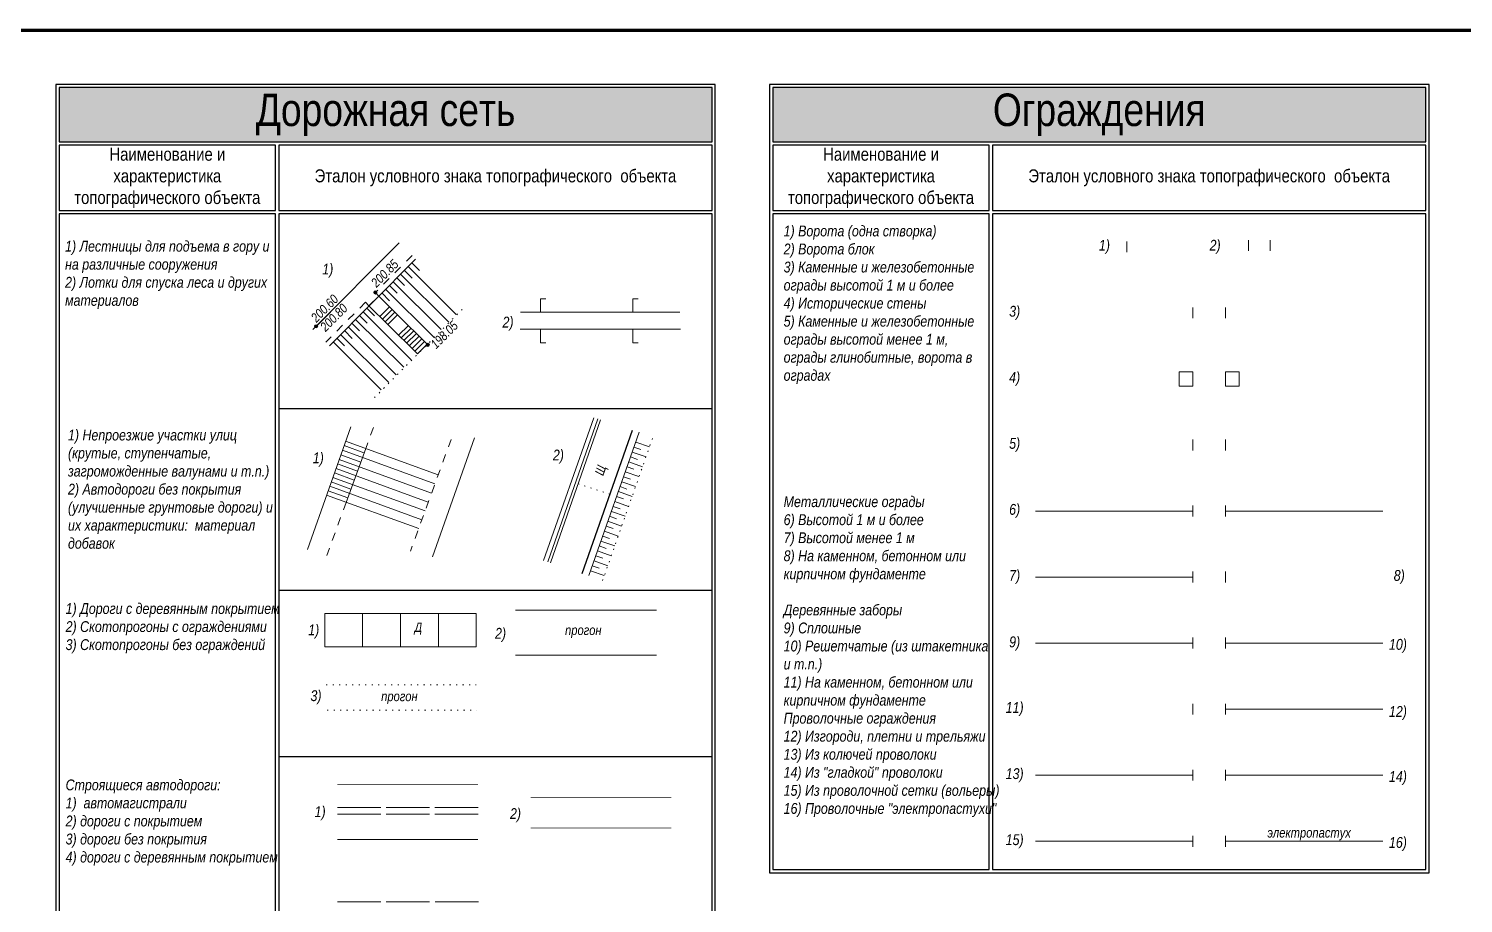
# Model space of a CAD drawing. Header units: metres. Extents: x -393 to 694, y -10 to 691.
# Drawn here: x 128.2 to 260.7, y 610.5 to 691.3 of the extents above; entities that cross this region are included whole.
import ezdxf
from ezdxf.enums import TextEntityAlignment as Align

# ---------------------------------------------------------------- set-up
doc = ezdxf.new("R2010")
doc.units = ezdxf.units.M
for name, pattern in [('СП-0.2х1.0', [1.2, 0.2, -1]), ('СП-1.5х1.5', [3, 1.5, -1.5]), ('СП-8х1', [9, 8, -1])]:
    doc.linetypes.add(name, pattern=pattern)
doc.layers.add('15 Дорожная сеть', color=7, linetype='Continuous', lineweight=20)
doc.layers.add('19 Ограждения', color=7, linetype='Continuous', lineweight=20)
doc.layers.add('16 Гидрография', color=7, linetype='Continuous', lineweight=20, true_color=0x52a500)
doc.layers.add('17 Рельеф', color=7, linetype='Continuous', lineweight=15, true_color=0xa55200)
doc.styles.add('СП_Д', font='ARIALNI.TTF')
doc.styles.add('СП_Р', font='ARIALN.TTF')
doc.linetypes.add('СП_11.3', pattern='A,0.5,[132,ltypeshp.shx,S=0.5,R=0,X=0,Y=0],-0.4,[133,ltypeshp.shx,S=0.1,R=0,X=0,Y=0],-0.1,[130,ltypeshp.shx,S=0.2,R=0,X=0,Y=0.7],-0.5,3', length=4.5)
doc.linetypes.add('СП_11.3.1', pattern='A,1.1,[133,ltypeshp.shx,S=0.4,R=0,X=0,Y=0],-0.1,[133,ltypeshp.shx,S=0.3,R=0,X=0,Y=0],-0.1,[133,ltypeshp.shx,S=0.2,R=0,X=0,Y=0],-0.1,[133,ltypeshp.shx,S=0.1,R=0,X=0,Y=0],-0.1,[130,ltypeshp.shx,S=0.2,R=0,X=0,Y=0.6],-0.4,3.1', length=5)
doc.linetypes.add('СП_11.3.2', pattern='A,1.1,[133,ltypeshp.shx,S=0.4,R=0,X=0,Y=0],-0.1,[133,ltypeshp.shx,S=0.3,R=0,X=0,Y=0],-0.1,[133,ltypeshp.shx,S=0.2,R=0,X=0,Y=0],-0.1,[133,ltypeshp.shx,S=0.1,R=0,X=0,Y=0],-0.5,3.1', length=5)
doc.linetypes.add('СП_11.4.1', pattern='A,5,[130,ltypeshp.shx,S=0.4,R=0,X=0,Y=0.4],0', length=5)
doc.linetypes.add('СП_11.4.2', pattern='A,2.5,[130,ltypeshp.shx,S=0.4,R=0,X=0,Y=0.4],2.5,-1', length=6)
doc.linetypes.add('СП_11.5.1', pattern='A,0.5,-0.5,0.5,[130,ltypeshp.shx,S=0.5,R=0,X=0,Y=0],0.5,-0.5,2.5', length=5)
doc.linetypes.add('СП_11.5.2', pattern='A,2,[133,ltypeshp.shx,S=0.55,R=0,X=0,Y=0],-0.45,[133,ltypeshp.shx,S=0.1,R=0,X=0,Y=0],-0.65,4', length=7.1)
doc.linetypes.add('СП_11.5.3', pattern='A,2.5,[130,ltypeshp.shx,S=0.4242,R=45,X=-0.1,Y=0.3],0,[130,ltypeshp.shx,S=0.4242,R=315,X=0.5,Y=0.3],5,[130,ltypeshp.shx,S=0.4242,R=135,X=-0.1,Y=-0.3],0,[130,ltypeshp.shx,S=0.4242,R=225,X=0.5,Y=-0.3],2.5', length=10)
doc.linetypes.add('СП_11.6', pattern='A,1.5,[130,ltypeshp.shx,S=0.4,R=315,X=0,Y=0.283],3.5', length=5)

# ---------------------------------------------------------------- blocks, each defined once
blk = doc.blocks.new('СП_6.19')
at = {"color": 0, "linetype": 'Continuous', "lineweight": -2}
blk.add_lwpolyline([(0, 0), (0, 2.5), (1, 2.5)], dxfattribs=at)
blk = doc.blocks.new('*U806')
at = {"color": 0, "linetype": 'Continuous', "lineweight": 15, "insert": (0, 0.85), "char_height": 1.7, "attachment_point": 5, "line_spacing_factor": 0.7, "style": 'СП_Д', "bg_fill": 3, "box_fill_scale": 1.05, "bg_fill_color": 256, "bg_fill_transparency": 0}
blk.add_mtext('Щ', dxfattribs=at)
blk = doc.blocks.new('СП_Точка')
at = {"linetype": 'Continuous', "lineweight": -2}
h = blk.add_hatch(color=0, dxfattribs=at)
h.dxf.hatch_style = 1
h.paths.add_polyline_path([(-0.15, 0, 1), (0.15, 0, 1)])
at = {"color": 0, "linetype": 'Continuous', "lineweight": 0}
blk.add_circle((0, 0), 0.15, dxfattribs=at)
blk = doc.blocks.new('*U665')
at = {"color": 0, "linetype": 'Continuous', "lineweight": -2, "xscale": 2, "yscale": 2, "zscale": 2}
blk.add_blockref('СП_Точка', (0, 0), dxfattribs=at)
at = {"color": 0, "linetype": 'Continuous', "lineweight": 15, "style": 'СП_Д'}
blk.add_attdef('Z', text='', height=1.7, rotation=45.1277, dxfattribs=at).set_placement((-0.91, 2.11), align=Align.TOP_LEFT)
blk = doc.blocks.new('*U666')
at = {"color": 0, "linetype": 'Continuous', "lineweight": -2, "xscale": 2, "yscale": 2, "zscale": 2}
blk.add_blockref('СП_Точка', (0, 0), dxfattribs=at)
at = {"color": 0, "linetype": 'Continuous', "lineweight": 15, "style": 'СП_Д'}
blk.add_attdef('Z', text='', height=1.7, rotation=45.1277, dxfattribs=at).set_placement((0.52, 0.56), align=Align.TOP_LEFT)
blk = doc.blocks.new('*U280')
at = {"color": 0, "lineweight": -2}
for p, q in [((2.8, 2.56), (2.8, 0)), ((3.5, 2.56), (3.5, 0)), ((4.2, 2.56), (4.2, 0)), ((4.9, 2.56), (4.9, 0)), ((5.6, 2.56), (5.6, 0)), ((6.3, 2.56), (6.3, 0)), ((7, 2.56), (7, 0))]:
    blk.add_line(p, q, dxfattribs=at)
blk.add_lwpolyline([(7.7, 2.56), (7.7, 0), (0, 0), (0, 2.56), (7.7, 2.56)], dxfattribs=at)
blk = doc.blocks.new('*U281')
at = {"color": 0, "lineweight": -2}
for p, q in [((2.8, 2.56), (2.8, 0)), ((3.5, 2.56), (3.5, 0)), ((4.2, 2.56), (4.2, 0))]:
    blk.add_line(p, q, dxfattribs=at)
blk.add_lwpolyline([(4.9, 2.56), (4.9, 0), (0, 0), (0, 2.56), (4.9, 2.56)], dxfattribs=at)
blk = doc.blocks.new('*U508')
at = {"color": 0, "linetype": 'Continuous', "lineweight": -2}
blk.add_lwpolyline([(0, -1), (0, 1)], dxfattribs=at)
blk = doc.blocks.new('СП_11.1')
at = {"color": 0, "linetype": 'Continuous', "lineweight": -2}
blk.add_lwpolyline([(0, -1), (0, 1)], dxfattribs=at)
blk = doc.blocks.new('*U823')
at = {"color": 0, "lineweight": 15}
for p in [(0, 0), (4, 0)]:
    blk.add_blockref('СП_11.1', p, dxfattribs=at)
blk = doc.blocks.new('*U824')
at = {"color": 0, "lineweight": 15}
for p in [(0, 0), (6, 0)]:
    blk.add_blockref('СП_11.1', p, dxfattribs=at)
blk = doc.blocks.new('*U604')
at = {"color": 0, "linetype": 'Continuous', "lineweight": 15}
blk.add_line((0.35, 0.35), (4.94, 4.96), dxfattribs=at)
at = {"color": 0, "linetype": 'Continuous', "lineweight": -2, "xscale": 2, "yscale": 2, "zscale": 2}
blk.add_blockref('СП_Точка', (0, 0), dxfattribs=at)
at = {"color": 0, "linetype": 'Continuous', "lineweight": 15, "style": 'СП_Д'}
for tag, p in [('Z', (0.18, 0.67)), ('H', (1.88, -1.02))]:
    blk.add_attdef(tag, text='', height=1.7, rotation=45.1461, dxfattribs=at).set_placement(p, align=Align.BOTTOM_LEFT)
blk = doc.blocks.new('*U776')
at = {"color": 0, "insert": (0, 0), "char_height": 1.7, "attachment_point": 8, "style": 'СП_Д', "bg_fill": 3, "box_fill_scale": 1, "bg_fill_color": 256, "bg_fill_transparency": 0}
blk.add_mtext('Д', dxfattribs=at)

msp = doc.modelspace()

# ---------------------------------------------------------------- hatches: boundary and pattern name
at = {"ltscale": 0.5, "true_color": 0xc2ffe4}
h = msp.add_hatch(color=254, dxfattribs=at)
h.dxf.hatch_style = 1
h.paths.add_polyline_path([(131, 680.89), (191.3, 680.89), (191.3, 685.89), (131, 685.89)])
at = {"ltscale": 0.5, "true_color": 0xf4c3fe}
h = msp.add_hatch(color=254, dxfattribs=at)
h.dxf.hatch_style = 1
h.paths.add_polyline_path([(196.9, 680.89), (257.2, 680.89), (257.2, 685.89), (196.9, 685.89)])

# ---------------------------------------------------------------- linework, layer by layer
at = {"color": 0, "linetype": 'Continuous', "ltscale": 0.5}
msp.add_lwpolyline([(196.6, 613.37), (257.5, 613.37), (257.5, 686.19), (196.6, 686.19)], close=True, dxfattribs=at)
at = {"ltscale": 0.5}
for points in [[(131, 680.89), (191.3, 680.89), (191.3, 685.89), (131, 685.89)], [(196.9, 680.89), (257.2, 680.89), (257.2, 685.89), (196.9, 685.89)], [(131, 674.53), (151, 674.53), (151, 680.59), (131, 680.59)], [(151.3, 674.53), (191.3, 674.53), (191.3, 680.59), (151.3, 680.59)], [(196.9, 674.53), (216.9, 674.53), (216.9, 680.59), (196.9, 680.59)], [(217.2, 674.53), (257.2, 674.53), (257.2, 680.59), (217.2, 680.59)], [(131, 537.26), (151, 537.26), (151, 674.23), (131, 674.23)], [(196.9, 613.67), (216.9, 613.67), (216.9, 674.23), (196.9, 674.23)], [(217.2, 613.67), (257.2, 613.67), (257.2, 674.23), (217.2, 674.23)]]:
    msp.add_lwpolyline(points, close=True, dxfattribs=at)
at = {"color": 253, "ltscale": 0.5}
for points in [[(151.3, 656.24), (191.3, 656.24)], [(151.3, 639.48), (191.3, 639.48)], [(151.3, 624.09), (191.3, 624.09)]]:
    msp.add_lwpolyline(points, dxfattribs=at)
at = {"color": 253, "lineweight": 20, "ltscale": 0.5}
msp.add_lwpolyline([(257.2, 613.37), (217.2, 613.37)], dxfattribs=at)
at = {"layer": '15 Дорожная сеть', "linetype": 'Continuous', "lineweight": 15, "ltscale": 0.5}
for points in [[(162.41, 671.56), (154.45, 663.55)], [(157.93, 654.55), (153.94, 643.21)], [(176.37, 641.99), (181, 655.19)], [(157.46, 653.23), (166.01, 650.12)], [(169.36, 653.55), (165.5, 642.54)], [(157.02, 651.97), (158.87, 651.3)], [(157.17, 652.39), (165.71, 649.29)], [(157.32, 652.82), (159.16, 652.14)], [(159.32, 652.56), (157.52, 647.58)], [(156.58, 650.71), (165.1, 647.61)], [(156.72, 651.13), (158.56, 650.46)], [(156.87, 651.55), (165.4, 648.44)], [(156.14, 649.48), (157.96, 648.81)], [(156.29, 649.89), (164.8, 646.79)], [(156.43, 650.3), (158.26, 649.63)], [(155.71, 648.24), (164.21, 645.15)], [(155.85, 648.65), (157.66, 647.99)], [(156, 649.06), (164.5, 645.97)]]:
    msp.add_lwpolyline(points, dxfattribs=at)
at = {"layer": '15 Дорожная сеть', "linetype": 'СП-1.5х1.5', "lineweight": 15, "ltscale": 0.5}
for points in [[(163.6, 670.38), (160.21, 666.97), (160.54, 666.64), (159.62, 665.73), (159.3, 666.06), (155.63, 662.38)], [(160.03, 654.49), (159.32, 652.56)], [(167.21, 653.4), (163.45, 643.07)], [(157.52, 647.58), (155.73, 642.68)]]:
    msp.add_lwpolyline(points, dxfattribs=at)
at = {"layer": '15 Дорожная сеть', "linetype": 'Continuous', "lineweight": 20, "ltscale": 0.5}
for points in [[(173.6, 665.14), (188.31, 665.14)], [(173.57, 663.57), (188.39, 663.57)], [(175.46, 663.57), (175.46, 662.32), (175.96, 662.32)], [(183.98, 663.57), (183.98, 662.32), (184.48, 662.32)]]:
    msp.add_lwpolyline(points, dxfattribs=at)
at = {"layer": '15 Дорожная сеть', "linetype": 'Continuous', "lineweight": 30, "ltscale": 0.5}
msp.add_lwpolyline([(179.31, 641.02), (183.95, 654.26)], dxfattribs=at)
at = {"layer": '15 Дорожная сеть', "linetype": 'СП-0.2х1.0', "lineweight": 15, "ltscale": 0.5, "flags": 128}
msp.add_lwpolyline([(178.93, 649.29), (181.87, 648.33)], dxfattribs=at)
at = {"layer": '15 Дорожная сеть', "linetype": 'Continuous', "ltscale": 0.5, "flags": 128}
for points in [[(155.53, 637.32), (169.53, 637.32)], [(155.53, 637.32), (155.53, 634.24)], [(159.03, 637.32), (159.03, 634.24)], [(162.53, 637.32), (162.53, 634.24)], [(166.03, 637.32), (166.03, 634.24)], [(169.53, 637.32), (169.53, 634.24)], [(169.53, 634.24), (155.53, 634.24)]]:
    msp.add_lwpolyline(points, dxfattribs=at)
at = {"layer": '15 Дорожная сеть', "linetype": 'СП-0.2х1.0', "ltscale": 0.5, "flags": 128}
for points in [[(155.67, 630.73), (169.52, 630.73)], [(155.76, 628.39), (169.56, 628.39)]]:
    msp.add_lwpolyline(points, dxfattribs=at)
at = {"layer": '15 Дорожная сеть', "linetype": 'СП-8х1', "lineweight": 30, "ltscale": 0.5, "const_width": 0.075}
for points in [[(156.7, 621.53), (169.7, 621.53)], [(174.54, 620.3), (187.54, 620.3)], [(174.54, 617.5), (187.54, 617.5)], [(156.7, 616.43), (169.7, 616.43)]]:
    msp.add_lwpolyline(points, dxfattribs=at)
at = {"layer": '15 Дорожная сеть', "linetype": 'СП-8х1', "lineweight": 15, "ltscale": 0.5}
for points in [[(156.7, 619.38), (169.7, 619.38)], [(156.7, 618.76), (169.7, 618.76)], [(156.72, 610.68), (169.72, 610.68)]]:
    msp.add_lwpolyline(points, dxfattribs=at)
at = {"layer": '16 Гидрография', "lineweight": 15, "ltscale": 0.5}
for points in [[(180.38, 655.4), (175.75, 642.22)], [(176.12, 642.09), (180.75, 655.28)]]:
    msp.add_lwpolyline(points, dxfattribs=at)
at = {"layer": '17 Рельеф', "color": 0, "linetype": 'Continuous', "lineweight": 15, "ltscale": 0.5}
for points in [[(163.93, 670.05), (155.96, 662.05)], [(185.52, 652.7), (184.25, 653.14)], [(184.4, 651.55), (183.77, 651.77)], [(185.2, 651.78), (183.93, 652.23)], [(184.72, 652.46), (184.09, 652.69)], [(184.08, 650.64), (183.45, 650.86)], [(184.88, 650.87), (183.61, 651.31)], [(184.23, 649.04), (182.97, 649.49)], [(183.76, 649.72), (183.13, 649.94)], [(184.55, 649.96), (183.29, 650.4)], [(183.12, 647.89), (182.49, 648.12)], [(183.91, 648.13), (182.65, 648.57)], [(183.44, 648.81), (182.81, 649.03)], [(183.27, 646.3), (182, 646.75)], [(182.8, 646.98), (182.16, 647.2)], [(183.59, 647.21), (182.32, 647.66)], [(182.16, 645.15), (181.52, 645.37)], [(182.95, 645.39), (181.68, 645.83)], [(182.48, 646.07), (181.84, 646.29)], [(182.31, 643.56), (181.04, 644)], [(181.84, 644.24), (181.2, 644.46)], [(182.63, 644.47), (181.36, 644.92)], [(181.2, 642.41), (180.56, 642.63)], [(181.99, 642.65), (180.72, 643.09)], [(181.52, 643.32), (180.88, 643.55)], [(181.35, 640.82), (180.08, 641.26)], [(180.88, 641.5), (180.24, 641.72)], [(181.67, 641.73), (180.4, 642.18)]]:
    msp.add_lwpolyline(points, dxfattribs=at)
at = {"layer": '17 Рельеф', "color": 0, "lineweight": 15}
for points in [[(163.6, 668.3), (162.89, 669.01)], [(167.68, 664.93), (163.23, 669.36)], [(164.29, 669), (163.58, 669.7)], [(166.3, 663.54), (161.85, 667.96)], [(162.9, 667.61), (162.2, 668.31)], [(166.99, 664.23), (162.54, 668.66)], [(161.52, 666.21), (160.81, 666.92)], [(165.61, 662.84), (161.16, 667.27)], [(162.21, 666.91), (161.5, 667.62)], [(163.53, 660.75), (159.08, 665.18)], [(160.13, 664.82), (159.43, 665.53)], [(162.14, 659.36), (157.69, 663.79)], [(158.75, 663.43), (158.04, 664.14)], [(162.84, 660.06), (158.39, 664.48)], [(159.44, 664.13), (158.73, 664.83)], [(160.76, 657.97), (156.31, 662.4)], [(157.36, 662.04), (156.66, 662.74)], [(161.45, 658.66), (157, 663.09)], [(158.06, 662.73), (157.35, 663.44)]]:
    msp.add_lwpolyline(points, dxfattribs=at)
at = {"layer": '17 Рельеф', "color": 0, "linetype": 'СП-0.2х1.0', "lineweight": 15, "ltscale": 0.5, "flags": 128}
for points in [[(168.23, 665.41), (159.99, 657.12)], [(181.19, 640.36), (185.84, 653.61)]]:
    msp.add_lwpolyline(points, dxfattribs=at)
at = {"layer": '17 Рельеф', "color": 0, "lineweight": 15, "ltscale": 0.5}
msp.add_lwpolyline([(184.57, 654.06), (179.92, 640.81)], dxfattribs=at)
at = {"layer": '19 Ограждения', "color": 0, "ltscale": 0.5}
for points in [[(234.42, 658.32), (235.7, 658.32), (235.7, 659.65), (234.42, 659.65)], [(238.7, 658.32), (239.98, 658.32), (239.98, 659.65), (238.7, 659.65)]]:
    msp.add_lwpolyline(points, close=True, dxfattribs=at)
at = {"layer": '19 Ограждения', "color": 0, "linetype": 'СП_11.3', "ltscale": 0.5, "flags": 128}
msp.add_lwpolyline([(235.7, 646.78), (221.15, 646.78)], dxfattribs=at)
at = {"layer": '19 Ограждения', "color": 0, "linetype": 'СП_11.3.1', "ltscale": 0.5, "flags": 128}
msp.add_lwpolyline([(253.25, 646.78), (238.7, 646.78)], dxfattribs=at)
at = {"layer": '19 Ограждения', "color": 0, "linetype": 'СП_11.3.2', "ltscale": 0.5, "flags": 128}
msp.add_lwpolyline([(221.15, 640.68), (235.7, 640.68)], dxfattribs=at)
at = {"layer": '19 Ограждения', "linetype": 'СП_11.6', "ltscale": 0.5, "flags": 128}
for points in [[(173.16, 637.62), (186.16, 637.62)], [(186.16, 633.45), (173.16, 633.45)]]:
    msp.add_lwpolyline(points, dxfattribs=at)
at = {"layer": '19 Ограждения', "color": 0, "linetype": 'СП_11.4.1', "ltscale": 0.5, "flags": 128}
msp.add_lwpolyline([(235.7, 634.58), (221.15, 634.58)], dxfattribs=at)
at = {"layer": '19 Ограждения', "color": 0, "linetype": 'СП_11.4.2', "ltscale": 0.5, "flags": 128}
msp.add_lwpolyline([(253.25, 634.58), (238.7, 634.58)], dxfattribs=at)
at = {"layer": '19 Ограждения', "color": 0, "linetype": 'СП_11.6', "ltscale": 0.5, "flags": 128}
msp.add_lwpolyline([(253.25, 628.48), (238.7, 628.48)], dxfattribs=at)
at = {"layer": '19 Ограждения', "color": 0, "linetype": 'СП_11.5.1', "ltscale": 0.5, "flags": 128}
msp.add_lwpolyline([(221.15, 622.37), (235.7, 622.37)], dxfattribs=at)
at = {"layer": '19 Ограждения', "color": 0, "linetype": 'СП_11.5.2', "ltscale": 0.5, "flags": 128}
for points in [[(238.7, 622.37), (253.25, 622.37)], [(238.7, 616.27), (253.25, 616.27)]]:
    msp.add_lwpolyline(points, dxfattribs=at)
at = {"layer": '19 Ограждения', "color": 0, "linetype": 'СП_11.5.3', "ltscale": 0.5, "flags": 128}
msp.add_lwpolyline([(221.15, 616.27), (235.7, 616.27)], dxfattribs=at)

# ---------------------------------------------------------------- block references
at = {"layer": '15 Дорожная сеть', "color": 0, "linetype": 'Continuous', "lineweight": 20, "ltscale": 0.5, "xscale": 0.4999999999999999, "yscale": 0.4999999999999999, "zscale": 0.4999999999999999, "rotation": 315.1461266851836}
for name, p in [('*U281', (159.62, 665.73)), ('*U280', (161.36, 664))]:
    msp.add_blockref(name, p, dxfattribs=at)
at = {"layer": '15 Дорожная сеть', "color": 0, "linetype": 'Continuous', "lineweight": 20, "xscale": 0.5, "yscale": 0.5, "zscale": 0.5}
for p in [(175.46, 665.14), (183.98, 665.14)]:
    msp.add_blockref('СП_6.19', p, dxfattribs=at)
at = {"layer": '17 Рельеф', "color": 0, "linetype": 'Continuous', "lineweight": 20, "ltscale": 0.5}
ref = msp.add_blockref('*U665', (160.21, 666.97), dxfattribs=dict(at, xscale=0.5, yscale=0.5, zscale=0.5))
ref.add_attrib('Z_001', '200.85', (160.32, 667.38), dxfattribs={"layer": '0', "color": 0, "linetype": 'Continuous', "lineweight": 15, "height": 0.85, "rotation": 45.1277, "style": 'СП_Д'})
at = {"layer": '17 Рельеф', "color": 0, "linetype": 'Continuous', "lineweight": 20}
ref = msp.add_blockref('*U604', (154.74, 663.84), dxfattribs=dict(at, xscale=0.5, yscale=0.5, zscale=0.5))
ref.add_attrib('H_001', '200.80', (155.62, 663.3), dxfattribs={"layer": '0', "color": 0, "linetype": 'Continuous', "lineweight": 15, "height": 0.85, "rotation": 45.1461, "style": 'СП_Д'})
ref.add_attrib('Z_001', '200.60', (154.77, 664.15), dxfattribs={"layer": '0', "color": 0, "linetype": 'Continuous', "lineweight": 15, "height": 0.85, "rotation": 45.1461, "style": 'СП_Д'})
at = {"layer": '17 Рельеф', "color": 0, "linetype": 'Continuous', "lineweight": 20, "ltscale": 0.5}
ref = msp.add_blockref('*U666', (165.05, 662.12), dxfattribs=dict(at, xscale=0.5, yscale=0.5, zscale=0.5))
ref.add_attrib('Z_001', '198.05', (165.82, 661.7), dxfattribs={"layer": '0', "color": 0, "linetype": 'Continuous', "lineweight": 15, "height": 0.85, "rotation": 45.1277, "style": 'СП_Д'})
at = {"layer": '19 Ограждения', "color": 0, "linetype": 'Continuous', "lineweight": 20, "xscale": 0.5, "yscale": 0.5, "zscale": 0.5}
for name, p in [('*U508', (229.59, 671.18)), ('*U823', (240.83, 671.3)), ('*U824', (235.7, 665.08)), ('*U824', (235.7, 652.88)), ('*U824', (235.7, 646.78)), ('*U824', (235.7, 640.68)), ('*U824', (235.7, 634.58)), ('*U824', (235.7, 628.48)), ('*U824', (235.7, 622.37)), ('*U824', (235.7, 616.27))]:
    msp.add_blockref(name, p, dxfattribs=at)

# ---------------------------------------------------------------- texts
at = {"color": 7, "lineweight": 13}
for s, insert, char_height, width, attachment_point, style in [('Дорожная сеть', (161.15, 683.39), 3, 60.3, 5, 'СП_Р'), ('Ограждения', (227.05, 683.39), 3, 60.3, 5, 'СП_Р'), ('Наименование и характеристика топографического объекта', (141, 677.56), 1.2, 20, 5, 'СП_Р'), ('Наименование и характеристика топографического объекта', (206.9, 677.56), 1.2, 20, 5, 'СП_Р'), ('Эталон условного знака топографического  объекта ', (171.3, 677.56), 1.2, 40, 5, 'СП_Р'), ('Эталон условного знака топографического  объекта ', (237.2, 677.56), 1.2, 40, 5, 'СП_Р'), ('1) Лестницы для подъема в гору и на различные сооружения\\P2) Лотки для спуска леса и других материалов', (131.56, 671.74), 1, 19.0121, 1, 'СП_Д'), ('1) Непроезжие участки улиц (крутые, ступенчатые, загроможденные валунами и т.п.) 2) Автодороги без покрытия (улучшенные грунтовые дороги) и их характеристики:  материал добавок', (131.83, 654.3), 1, 19.0121, 1, 'СП_Д')]:
    msp.add_mtext(s, dxfattribs=dict(at, insert=insert, char_height=char_height, width=width, attachment_point=attachment_point, style=style))
at = {"color": 7, "ltscale": 0.5, "insert": (197.91, 673.15), "char_height": 1, "width": 19.0121, "attachment_point": 1, "style": 'СП_Д'}
msp.add_mtext('1) Ворота (одна створка)\\P2) Ворота блок\\P3) Каменные и железобетонные ограды высотой 1 м и более\\P4) Исторические стены\\P5) Каменные и железобетонные ограды высотой менее 1 м, ограды глинобитные, ворота в оградах\\P\\P\\P\\P\\P\\P\\PМеталлические ограды\\P6) Высотой 1 м и более\\P7) Высотой менее 1 м\\P8) На каменном, бетонном или кирпичном фундаменте\\P\\PДеревянные заборы\\P9) Сплошные\\P10) Решетчатые (из штакетника и т.п.)\\P11) На каменном, бетонном или кирпичном фундаменте\\PПроволочные ограждения\\P12) Изгороди, плетни и трельяжи\\P13) Из колючей проволоки\\P14) Из "гладкой" проволоки\\P15) Из проволочной сетки (вольеры)\\P16) Проволочные "электропастухи"', dxfattribs=at)
at = {"color": 212, "lineweight": 13, "true_color": 0xe000e0, "char_height": 1, "width": 1, "attachment_point": 5, "style": 'СП_Д'}
for s, insert in [('1)', (227.53, 671.18)), ('2)', (237.75, 671.18)), ('1)', (155.82, 668.98)), ('3)', (219.24, 665.08)), ('2)', (172.46, 664.08)), ('4)', (219.24, 658.98)), ('5)', (219.24, 652.88)), ('1)', (154.94, 651.54)), ('2)', (177.11, 651.8)), ('6)', (219.24, 646.78)), ('7)', (219.24, 640.68)), ('8)', (254.75, 640.68)), ('1)', (154.52, 635.65)), ('2)', (171.77, 635.33)), ('9)', (219.24, 634.54)), ('10)', (254.63, 634.31)), ('3)', (154.73, 629.57)), ('11)', (219.24, 628.48)), ('12)', (254.63, 628.11)), ('13)', (219.24, 622.37)), ('14)', (254.63, 622.11)), ('1)', (155.11, 618.86)), ('2)', (173.15, 618.68)), ('15)', (219.24, 616.27)), ('16)', (254.63, 616.01))]:
    msp.add_mtext(s, dxfattribs=dict(at, insert=insert))
at = {"color": 7, "linetype": 'Continuous', "char_height": 1, "attachment_point": 1, "style": 'СП_Д'}
for s, insert, width in [('1) Дороги с деревянным покрытием\\P2) Скотопрогоны с ограждениями \\P3) Скотопрогоны без ограждений', (131.61, 638.27), 19.1436), ('Строящиеся автодороги:\\P1)  автомагистрали\\P2) дороги с покрытием\\P3) дороги без покрытия\\P4) дороги с деревянным покрытием', (131.61, 621.98), 19.2187)]:
    msp.add_mtext(s, dxfattribs=dict(at, insert=insert, width=width))
at = {"layer": '15 Дорожная сеть', "linetype": 'Continuous', "ltscale": 0.5, "char_height": 0.9, "attachment_point": 5, "style": 'СП_Д'}
for insert in [(179.41, 635.64), (162.43, 629.53)]:
    msp.add_mtext('прогон', dxfattribs=dict(at, insert=insert))
at = {"layer": '19 Ограждения', "color": 0, "lineweight": 13, "insert": (246.43, 616.93), "char_height": 0.9, "attachment_point": 5, "style": 'СП_Д'}
msp.add_mtext('электропастух ', dxfattribs=at)

# ---------------------------------------------------------------- next in the draw order: block references
at = {"layer": '15 Дорожная сеть', "color": 0, "linetype": 'Continuous', "lineweight": 20, "ltscale": 0.5, "xscale": 0.4999999999999998, "yscale": 0.4999999999999998, "zscale": 0.4999999999999998, "rotation": 70.68301782144418}
msp.add_blockref('*U806', (181.51, 650.37), dxfattribs=at)

# ---------------------------------------------------------------- next in the draw order: linework, layer by layer
at = {"color": 252, "linetype": 'Continuous', "lineweight": 15, "ltscale": 0.5, "const_width": 0.3}
msp.add_lwpolyline([(-4.1, 691.19), (524.1, 691.19, -0.414214), (526.1, 689.19), (526.1, 308.5, -0.414214), (524.1, 306.5), (-4.1, 306.5, -0.414214), (-6.1, 308.5), (-6.1, 689.19, -0.414214)], format="xyb", close=True, dxfattribs=at)
at = {"color": 0, "linetype": 'Continuous', "ltscale": 0.5}
msp.add_lwpolyline([(130.7, 536.96), (191.6, 536.96), (191.6, 686.19), (130.7, 686.19)], close=True, dxfattribs=at)
at = {"ltscale": 0.5}
msp.add_lwpolyline([(151.3, 537.26), (191.3, 537.26), (191.3, 674.23), (151.3, 674.23)], close=True, dxfattribs=at)

# ---------------------------------------------------------------- next in the draw order: block references
at = {"layer": '15 Дорожная сеть', "color": 0, "linetype": 'Continuous', "lineweight": 20, "ltscale": 0.5, "xscale": 0.4999999999999999, "yscale": 0.4999999999999999, "zscale": 0.4999999999999999}
msp.add_blockref('*U776', (164.18, 635.37), dxfattribs=at)

doc.saveas('drawing.dxf')
